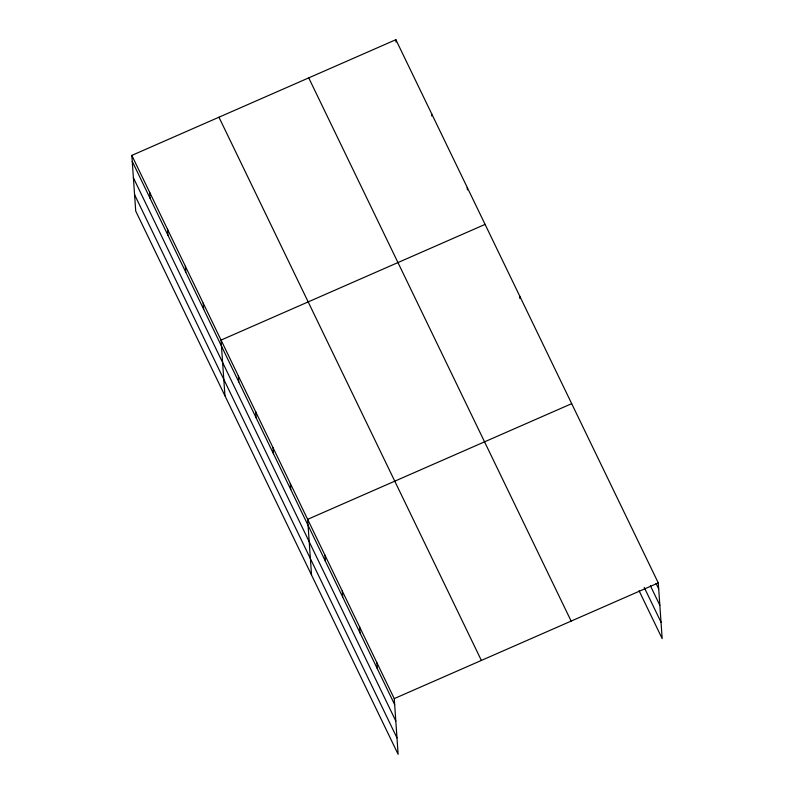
<?xml version="1.0" encoding="UTF-8"?>
<svg xmlns="http://www.w3.org/2000/svg" width="794" height="794" viewBox="0 0 794 794"><rect width="100%" height="100%" fill="white"/><g stroke="black" fill="none" stroke-linecap="round" stroke-linejoin="round"><path stroke-width="1.19" d="M131.824 155.396L394.241 698.611L398.131 754.3L135.724 211.085L131.824 155.396L395.869 39.7L658.276 582.915L662.176 638.604L639.081 590.805M485.084 224.394L221.05 340.09L224.94 395.779M571.68 403.66L307.645 519.345L311.536 575.035M394.241 698.611L658.276 582.915M656.072 583.481L658.702 588.92M650.395 585.764L659.844 605.316M644.232 587.441L661.025 622.208M308.737 77.881L571.144 621.097M218.955 117.214L481.372 660.429M132.251 161.39L394.658 704.606M133.392 177.787L395.799 721.002M134.573 194.679L396.99 737.904M519.723 296.102L519.891 298.494M467.239 187.453L467.408 189.855M431.559 113.582L431.728 115.974M395.869 39.7L396.037 42.102M376.922 662.762L377.339 668.756M359.603 626.903L360.019 632.897M342.283 591.054L342.7 597.048M324.964 555.205L325.381 561.199M290.326 483.496L290.743 489.491M273.007 447.647L273.424 453.642M255.688 411.788L256.105 417.783M238.369 375.939L238.786 381.934M203.204 303.149L203.621 309.144M185.359 266.208L185.776 272.203M167.514 229.268L167.931 235.262M149.669 192.327L150.086 198.331"/></g></svg>
